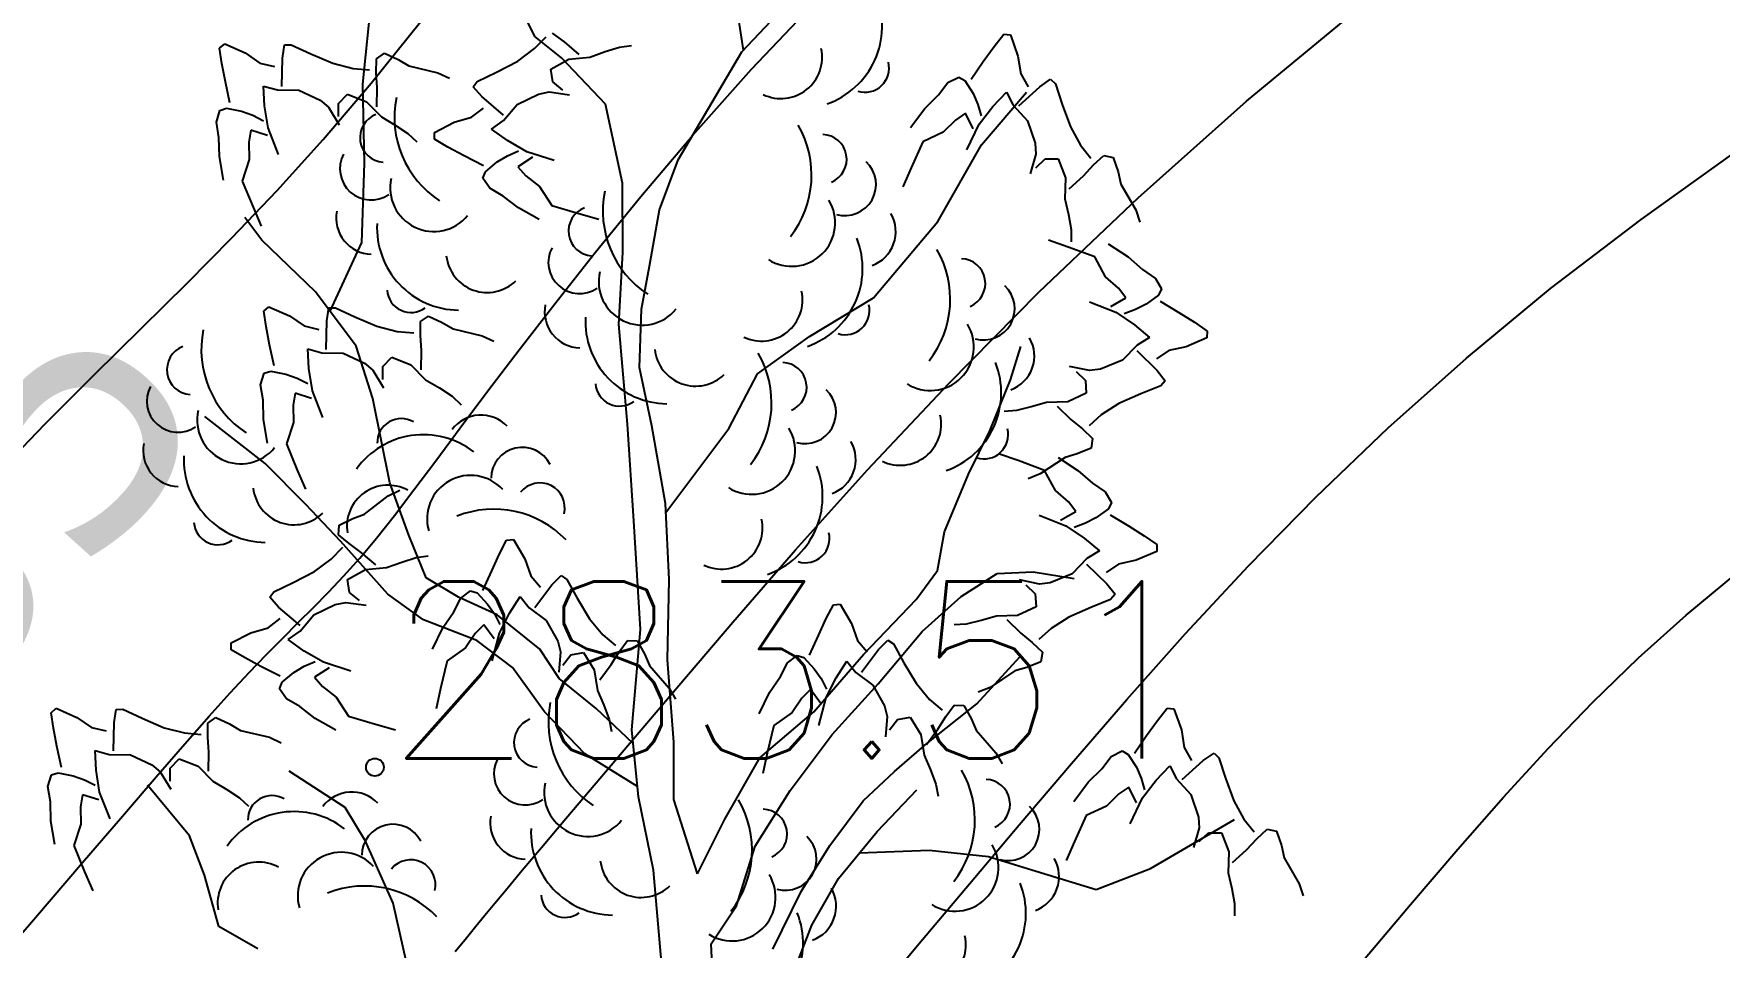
# Model space of a CAD drawing. Extents: x 524954 to 526204, y 9523489 to 9524010.
# Drawn here: x 526027.43 to 526036.96, y 9523762.14 to 9523767.31 of the extents above; entities that cross this region are included whole.
import ezdxf
from ezdxf.enums import TextEntityAlignment as Align

# ---------------------------------------------------------------- set-up
doc = ezdxf.new("R2010")
doc.units = 0
doc.header["$PDMODE"] = 33
doc.header["$PDSIZE"] = 0.1
doc.linetypes.add('ACAD_ISO12W100', pattern=[21, 12, -3, 0, -3, 0, -3])
for name, color, linetype in [('Arbre', 34, 'ACAD_ISO12W100'), ('CN_01_00', 3, 'Continuous'), ('CN_02_00', 4, 'Continuous'), ('CN_05_00', 6, 'Continuous'), ('Cotation Courbes de niveau', 7, 'Continuous'), ('TopoAlt', 3, 'Continuous'), ('TOPOJIS', 7, 'Continuous')]:
    doc.layers.add(name, color=color, linetype=linetype)
doc.styles.add('Simplex 1.0', font='Simplex.shx', dxfattribs={"width": 0.99, "height": 1})
doc.styles.add('Verdana 1.0', font='verdana.ttf', dxfattribs={"width": 0.99, "height": 1})

# ---------------------------------------------------------------- blocks, each defined once
blk = doc.blocks.new('TCPOINT M')
at = {"color": 0}
blk.add_point((0, 0), dxfattribs=at)
at = {"layer": 'TopoAlt', "style": 'Simplex 1.0', "width": 0.99}
blk.add_attdef('ALT', (0.15, 0.15), '', height=1, dxfattribs=at)
blk = doc.blocks.new('v088')
at = {"linetype": 'Continuous'}
for p, q in [((0.3448, 10.1217), (0.2693, 10.6145)), ((-1.8059, 9.9306), (-1.7492, 10.4915)), ((-0.8352, 10.1996), (-0.9911, 10.5198)), ((0.3358, 10.1122), (0.6339, 10.4293)), ((-0.8359, 10.1311), (-0.7709, 10.1978)), ((-0.6834, 10.0784), (-0.8352, 10.1996)), ((-0.6662, 10.1688), (-0.7348, 10.218)), ((1.7617, 10.1424), (1.8156, 10.2117)), ((1.8156, 10.2117), (1.8541, 10.2078)), ((1.8541, 10.2078), (1.8964, 10.0886)), ((-2.6162, 10.1323), (-2.587, 10.1577)), ((-2.6028, 10.0456), (-2.6162, 10.1323)), ((-2.587, 10.1577), (-2.4712, 10.1066)), ((-2.4712, 10.1066), (-2.3879, 10.0492)), ((-2.2608, 10.0773), (-2.2494, 10.1511)), ((-2.2494, 10.1511), (-2.2113, 10.1522)), ((-2.2113, 10.1522), (-2.101, 10.101)), ((-2.101, 10.101), (-1.977, 10.0475)), ((-1.7301, 10.0737), (-1.6848, 10.1049)), ((-1.6848, 10.1049), (-1.6075, 10.069)), ((-0.9313, 10.0604), (-0.8359, 10.1311)), ((-0.5833, 10.0982), (-0.6662, 10.1688)), ((-0.5231, 10.0829), (-0.4378, 10.1134)), ((-0.4378, 10.1134), (-0.3559, 10.1397)), ((-0.3559, 10.1397), (-0.2873, 10.1487)), ((0.1676, 9.8288), (0.3358, 10.1122)), ((1.7002, 10.0578), (1.7617, 10.1424)), ((-2.5835, 9.9428), (-2.6028, 10.0456)), ((-2.3879, 10.0492), (-2.3057, 10.0298)), ((-2.2643, 9.9167), (-2.2608, 10.0773)), ((-1.977, 10.0475), (-1.8618, 10.0181)), ((-1.8618, 10.0181), (-1.7691, 10.0099)), ((-1.7305, 9.9947), (-1.7301, 10.0737)), ((-1.6075, 10.069), (-1.5466, 10.0327)), ((-1.5466, 10.0327), (-1.3822, 9.9939)), ((-1.0512, 9.9981), (-0.9313, 10.0604)), ((-0.7431, 10.0152), (-0.6418, 10.0712)), ((-0.7336, 9.9427), (-0.7431, 10.0152)), ((-0.4354, 9.8162), (-0.6834, 10.0784)), ((-0.6418, 10.0712), (-0.5231, 10.0829)), ((1.631, 9.9578), (1.7002, 10.0578)), ((1.8964, 10.0886), (1.9118, 9.9886)), ((-2.5582, 9.8238), (-2.5835, 9.9428)), ((-2.3678, 9.9191), (-2.2883, 9.8969)), ((-2.3619, 9.8077), (-2.3678, 9.9191)), ((-1.7966, 9.483), (-1.8059, 9.9306)), ((-1.7254, 9.9105), (-1.7305, 9.9947)), ((-1.7277, 9.8016), (-1.7254, 9.9105)), ((-1.3822, 9.9939), (-1.316, 9.9632)), ((-1.1838, 9.9148), (-1.1606, 9.945)), ((-1.1339, 9.8592), (-1.1838, 9.9148)), ((-1.1606, 9.945), (-1.0512, 9.9981)), ((-0.677, 9.8958), (-0.7336, 9.9427)), ((1.4463, 9.8693), (1.5002, 9.9386)), ((1.5002, 9.9386), (1.5617, 9.9693)), ((1.5617, 9.9693), (1.5963, 9.9501)), ((1.5963, 9.9501), (1.6425, 9.877)), ((1.9002, 9.8078), (2.0195, 9.9155)), ((1.9118, 9.9886), (1.9541, 9.9155)), ((2.0195, 9.9155), (2.081, 9.9578)), ((2.081, 9.9578), (2.1079, 9.9309)), ((2.1079, 9.9309), (2.1464, 9.8155)), ((-2.2883, 9.8969), (-2.1685, 9.895)), ((-2.1685, 9.895), (-2.0471, 9.8386)), ((-2.0471, 9.8386), (-1.9997, 9.7992)), ((-1.9438, 9.7464), (-1.9432, 9.8199)), ((-1.9432, 9.8199), (-1.893, 9.873)), ((-1.893, 9.873), (-1.7856, 9.8299)), ((-1.7856, 9.8299), (-1.7015, 9.7452)), ((-1.0116, 9.755), (-1.1339, 9.8592)), ((-1.0114, 9.724), (-0.9342, 9.8156)), ((-0.9342, 9.8156), (-0.8138, 9.874)), ((-0.8138, 9.874), (-0.7533, 9.8858)), ((-0.7533, 9.8858), (-0.6387, 9.8698)), ((-0.339, 9.3704), (-0.4354, 9.8162)), ((-0.0246, 9.5014), (0.1676, 9.8288)), ((1.3694, 9.7924), (1.4463, 9.8693)), ((1.6425, 9.877), (1.6694, 9.8155)), ((1.6694, 9.8155), (1.6887, 9.7501)), ((1.6901, 9.587), (1.945, 9.8846)), ((1.7541, 9.8039), (1.831, 9.8847)), ((1.831, 9.8847), (1.8695, 9.8116)), ((2.1464, 9.8155), (2.1926, 9.6885)), ((-2.634, 9.7155), (-2.6142, 9.7814)), ((-2.6142, 9.7814), (-2.5764, 9.7933)), ((-2.5764, 9.7933), (-2.4916, 9.7768)), ((-2.4916, 9.7768), (-2.4283, 9.7541)), ((-2.4283, 9.7541), (-2.3676, 9.7232)), ((-2.3419, 9.6831), (-2.3619, 9.8077)), ((-1.9997, 9.7992), (-1.9397, 9.7002)), ((-1.7015, 9.7452), (-1.624, 9.6985)), ((-1.2895, 9.7147), (-1.1923, 9.7429)), ((-1.1923, 9.7429), (-1.1254, 9.7944)), ((-1.0789, 9.6763), (-1.0114, 9.724)), ((1.2886, 9.6847), (1.3694, 9.7924)), ((1.5425, 9.727), (1.4733, 9.6578)), ((1.6002, 9.7655), (1.5425, 9.727)), ((1.6425, 9.677), (1.6002, 9.7655)), ((1.6771, 9.7039), (1.7541, 9.8039)), ((1.8695, 9.8116), (1.9502, 9.7232)), ((1.9502, 9.7232), (1.9925, 9.5962)), ((-2.6206, 9.6288), (-2.634, 9.7155)), ((-2.6175, 9.52), (-2.6206, 9.6288)), ((-2.4395, 9.6694), (-2.4511, 9.6011)), ((-2.3461, 9.6395), (-2.4395, 9.6694)), ((-2.2831, 9.5325), (-2.3419, 9.6831)), ((-1.624, 9.6985), (-1.5519, 9.6516)), ((-1.5519, 9.6516), (-1.5015, 9.6041)), ((-1.4022, 9.6572), (-1.2895, 9.7147)), ((-1.401, 9.6186), (-1.4022, 9.6572)), ((-0.9888, 9.6106), (-1.0789, 9.6763)), ((1.4733, 9.6578), (1.3579, 9.6039)), ((1.6079, 9.5578), (1.6771, 9.7039)), ((2.1926, 9.6885), (2.2503, 9.5847)), ((-2.4511, 9.6011), (-2.4483, 9.5032)), ((-1.3254, 9.5742), (-1.401, 9.6186)), ((-1.2335, 9.5242), (-1.3254, 9.5742)), ((-0.9892, 9.5252), (-0.9269, 9.5527)), ((-0.8796, 9.5473), (-0.9888, 9.6106)), ((-0.7257, 9.4976), (-0.8796, 9.5473)), ((1.3579, 9.6039), (1.2925, 9.4577)), ((1.4442, 9.1527), (1.6901, 9.587)), ((1.9964, 9.5347), (1.9656, 9.4231)), ((1.9925, 9.5962), (1.9964, 9.5347)), ((2.2503, 9.5847), (2.308, 9.5116)), ((2.3233, 9.4731), (2.381, 9.527)), ((2.381, 9.527), (2.4349, 9.5154)), ((-2.5946, 9.3874), (-2.6175, 9.52)), ((-2.4483, 9.5032), (-2.4883, 9.3823)), ((-1.8121, 9.0349), (-1.7966, 9.483)), ((-1.1253, 9.4685), (-1.2335, 9.5242)), ((-1.1278, 9.3984), (-1.1132, 9.4352)), ((-1.1132, 9.4352), (-1.0467, 9.4905)), ((-1.0467, 9.4905), (-0.9892, 9.5252)), ((-0.8484, 9.5165), (-0.9306, 9.463)), ((-0.9306, 9.463), (-0.885, 9.4108)), ((-0.1306, 9.2193), (-0.0246, 9.5014)), ((1.2925, 9.4577), (1.2463, 9.35)), ((1.9964, 9.4577), (2.0502, 9.5077)), ((2.0502, 9.5077), (2.1233, 9.5077)), ((2.1233, 9.5077), (2.1656, 9.4)), ((2.2657, 9.4116), (2.3233, 9.4731)), ((2.4349, 9.5154), (2.4618, 9.4347)), ((2.4618, 9.4347), (2.4772, 9.3654)), ((-2.4883, 9.3823), (-2.4269, 9.2344)), ((-1.0892, 9.3413), (-1.1278, 9.3984)), ((-1.0136, 9.2969), (-1.0892, 9.3413)), ((-0.885, 9.4108), (-0.8073, 9.3511)), ((-0.8073, 9.3511), (-0.7389, 9.2437)), ((-0.337, 8.9787), (-0.339, 9.3704)), ((2.1656, 9.4), (2.1618, 9.2808)), ((2.1849, 9.3385), (2.2657, 9.4116)), ((2.4772, 9.3654), (2.5618, 9.2193)), ((-0.9273, 9.2307), (-1.0136, 9.2969)), ((-0.7389, 9.2437), (-0.5855, 9.1979)), ((2.1618, 9.2808), (2.181, 9.1923)), ((-2.3783, 9.048), (-2.4742, 9.1766)), ((-2.4269, 9.2344), (-2.3802, 9.1269)), ((-0.81, 9.1646), (-0.9273, 9.2307)), ((-0.5855, 9.1979), (-0.4727, 9.1661)), ((-0.1861, 8.901), (-0.1306, 9.2193)), ((1.08, 8.7222), (1.4442, 9.1527)), ((2.181, 9.1923), (2.1964, 9.1077)), ((2.5618, 9.2193), (2.5849, 9.15)), ((2.1964, 9.1077), (2.1964, 9.0385)), ((-2.0737, 8.7558), (-2.3783, 9.048)), ((-1.992, 8.6473), (-1.8121, 9.0349)), ((-0.3597, 8.574), (-0.337, 8.9787)), ((2.1801, 9.009), (2.0697, 9.0483)), ((2.3301, 8.953), (2.1801, 9.009)), ((2.4064, 9.0272), (2.519, 8.9533)), ((-0.2308, 8.6575), (-0.1861, 8.901)), ((2.3912, 8.8412), (2.3301, 8.953)), ((2.519, 8.9533), (2.6006, 8.8814)), ((2.6006, 8.8814), (2.6731, 8.832)), ((2.4646, 8.7765), (2.3912, 8.8412)), ((2.5067, 8.7213), (2.4646, 8.7765)), ((2.6731, 8.832), (2.7077, 8.7725)), ((2.7077, 8.7725), (2.6907, 8.7368)), ((-2.3661, 8.6466), (-2.3369, 8.6719)), ((-2.3369, 8.6719), (-2.2212, 8.6209)), ((-1.8434, 8.4497), (-2.0737, 8.7558)), ((0.7177, 8.5032), (1.08, 8.7222)), ((2.2998, 8.7005), (2.4501, 8.6406)), ((2.421, 8.6735), (2.5067, 8.7213)), ((2.6207, 8.6861), (2.5609, 8.6554)), ((2.6907, 8.7368), (2.6207, 8.6861)), ((2.7005, 8.7027), (2.8047, 8.6399)), ((-2.3527, 8.5599), (-2.3661, 8.6466)), ((-2.2212, 8.6209), (-2.1379, 8.5634)), ((-2.0143, 8.4309), (-2.0108, 8.5916)), ((-2.0108, 8.5916), (-1.9993, 8.6654)), ((-1.9993, 8.6654), (-1.9613, 8.6665)), ((-1.9613, 8.6665), (-1.8509, 8.6153)), ((-1.8509, 8.6153), (-1.7269, 8.5617)), ((-1.4805, 8.509), (-1.4801, 8.5879)), ((-1.4801, 8.5879), (-1.4347, 8.6192)), ((-1.4347, 8.6192), (-1.3575, 8.5833)), ((-1.3575, 8.5833), (-1.2966, 8.547)), ((-0.2426, 8.3277), (-0.2308, 8.6575)), ((2.4501, 8.6406), (2.5548, 8.5702)), ((2.5609, 8.6554), (2.4969, 8.632)), ((2.8047, 8.6399), (2.8931, 8.5838)), ((2.8931, 8.5838), (2.9656, 8.5345)), ((-2.3334, 8.4571), (-2.3527, 8.5599)), ((-2.1379, 8.5634), (-2.0557, 8.544)), ((-1.7269, 8.5617), (-1.6118, 8.5324)), ((-1.6118, 8.5324), (-1.519, 8.5242)), ((-1.4754, 8.4248), (-1.4805, 8.509)), ((-1.2966, 8.547), (-1.1322, 8.5082)), ((-1.1322, 8.5082), (-1.066, 8.4775)), ((-0.3105, 8.0091), (-0.3597, 8.574)), ((0.4236, 8.2918), (0.7177, 8.5032)), ((2.5548, 8.5702), (2.6402, 8.4985)), ((2.6402, 8.4985), (2.5697, 8.4555)), ((2.9641, 8.4958), (2.8478, 8.4461)), ((2.9656, 8.5345), (2.9641, 8.4958)), ((-2.3082, 8.3381), (-2.3334, 8.4571)), ((-2.1178, 8.4334), (-2.0382, 8.4112)), ((-2.1118, 8.322), (-2.1178, 8.4334)), ((-2.0382, 8.4112), (-1.9184, 8.4092)), ((-1.9184, 8.4092), (-1.7971, 8.3529)), ((-1.7501, 8.1531), (-1.8434, 8.4497)), ((-1.6931, 8.3341), (-1.643, 8.3873)), ((-1.643, 8.3873), (-1.5356, 8.3441)), ((-1.4776, 8.3159), (-1.4754, 8.4248)), ((1.8546, 8.2596), (1.9129, 8.4473)), ((2.5697, 8.4555), (2.4865, 8.3693)), ((2.5678, 8.4245), (2.6828, 8.3123)), ((2.749, 8.4244), (2.6787, 8.3776)), ((2.8478, 8.4461), (2.749, 8.4244)), ((-2.384, 8.2298), (-2.3641, 8.2956)), ((-2.3641, 8.2956), (-2.3264, 8.3076)), ((-2.3264, 8.3076), (-2.2415, 8.291)), ((-2.2415, 8.291), (-2.1783, 8.2684)), ((-2.0919, 8.1974), (-2.1118, 8.322)), ((-1.7971, 8.3529), (-1.7497, 8.3134)), ((-1.7497, 8.3134), (-1.6897, 8.2145)), ((-1.6937, 8.2606), (-1.6931, 8.3341)), ((-1.5356, 8.3441), (-1.4515, 8.2595)), ((-0.1735, 7.9995), (-0.2426, 8.3277)), ((0.2621, 7.9837), (0.4236, 8.2918)), ((2.3013, 8.3113), (2.188, 8.335)), ((2.2245, 8.3065), (2.2778, 8.2559)), ((2.3625, 8.3191), (2.3013, 8.3113)), ((2.4865, 8.3693), (2.3625, 8.3191)), ((2.6828, 8.3123), (2.7289, 8.2536)), ((-2.3706, 8.1431), (-2.384, 8.2298)), ((-2.1783, 8.2684), (-2.1175, 8.2375)), ((-2.0331, 8.0467), (-2.0919, 8.1974)), ((-1.4515, 8.2595), (-1.374, 8.2128)), ((-1.374, 8.2128), (-1.3019, 8.1659)), ((1.7363, 7.971), (1.8546, 8.2596)), ((2.2778, 8.2559), (2.2824, 8.183)), ((2.7037, 8.225), (2.591, 8.1793)), ((2.7289, 8.2536), (2.7037, 8.225)), ((-2.3674, 8.0343), (-2.3706, 8.1431)), ((-2.1895, 8.1837), (-2.2011, 8.1153)), ((-2.2011, 8.1153), (-2.1982, 8.0174)), ((-2.0961, 8.1537), (-2.1895, 8.1837)), ((-1.6531, 7.6763), (-1.7501, 8.1531)), ((-1.3019, 8.1659), (-1.2515, 8.1184)), ((1.9713, 8.1055), (1.8878, 8.0848)), ((2.0584, 8.1303), (1.9713, 8.1055)), ((2.1776, 8.1339), (2.0584, 8.1303)), ((2.1174, 8.1109), (2.1954, 8.0349)), ((2.2824, 8.183), (2.1776, 8.1339)), ((2.4672, 8.1253), (2.3672, 8.0611)), ((2.591, 8.1793), (2.4672, 8.1253)), ((-2.3581, 7.786), (-2.6995, 8.0525)), ((-2.3445, 7.9016), (-2.3674, 8.0343)), ((-2.1982, 8.0174), (-2.2383, 7.8966)), ((-0.2742, 7.4626), (-0.3105, 8.0091)), ((1.8878, 8.0848), (1.8187, 8.0804)), ((2.1954, 8.0349), (2.2605, 7.9811)), ((2.3672, 8.0611), (2.2979, 7.9989)), ((-0.0959, 7.5596), (-0.1735, 7.9995)), ((-0.0934, 7.5087), (0.2621, 7.9837)), ((1.617, 7.726), (1.7363, 7.971)), ((2.2605, 7.9811), (2.3179, 7.927)), ((2.3179, 7.927), (2.3098, 7.8725)), ((-2.2383, 7.8966), (-2.1768, 7.7487)), ((1.8965, 7.8022), (1.7861, 7.8414)), ((2.1627, 7.8208), (2.0222, 7.7271)), ((2.1227, 7.8203), (2.2353, 7.7465)), ((2.2308, 7.8405), (2.1627, 7.8208)), ((2.3098, 7.8725), (2.2308, 7.8405)), ((-2.1294, 7.5544), (-2.3581, 7.786)), ((-2.1768, 7.7487), (-2.1302, 7.6412)), ((1.4808, 7.3998), (1.617, 7.726)), ((2.0465, 7.7461), (1.8965, 7.8022)), ((2.0222, 7.7271), (1.9545, 7.6997)), ((2.1075, 7.6343), (2.0465, 7.7461)), ((2.2353, 7.7465), (2.3169, 7.6746)), ((-1.6632, 7.6026), (-1.5976, 7.6345)), ((-1.5474, 7.38), (-1.6531, 7.6763)), ((2.1809, 7.5696), (2.1075, 7.6343)), ((2.3169, 7.6746), (2.3894, 7.6252)), ((2.3894, 7.6252), (2.424, 7.5657)), ((-1.9323, 7.3471), (-2.1294, 7.5544)), ((-1.7972, 7.4997), (-1.6632, 7.6026)), ((-0.0745, 7.1309), (-0.0959, 7.5596)), ((2.223, 7.5144), (2.1809, 7.5696)), ((2.407, 7.5299), (2.337, 7.4793)), ((2.424, 7.5657), (2.407, 7.5299)), ((-1.9448, 7.3833), (-1.9404, 7.4382)), ((-1.9404, 7.4382), (-1.8638, 7.4754)), ((-1.8638, 7.4754), (-1.7972, 7.4997)), ((-0.2365, 6.8477), (-0.2742, 7.4626)), ((2.0162, 7.4937), (2.1664, 7.4338)), ((2.1373, 7.4666), (2.223, 7.5144)), ((2.1664, 7.4338), (2.2711, 7.3633)), ((2.2772, 7.4485), (2.2132, 7.4252)), ((2.337, 7.4793), (2.2772, 7.4485)), ((2.4169, 7.4959), (2.521, 7.4331)), ((2.521, 7.4331), (2.6094, 7.377)), ((-1.8839, 7.3331), (-1.9448, 7.3833)), ((-1.6648, 7.048), (-1.9323, 7.3471)), ((-1.4491, 7.1395), (-1.5474, 7.38)), ((-1.0336, 7.2746), (-0.9936, 7.3527)), ((-0.9936, 7.3527), (-0.9551, 7.3561)), ((-0.9551, 7.3561), (-0.8913, 7.2468)), ((1.4418, 7.1813), (1.4808, 7.3998)), ((2.2711, 7.3633), (2.3565, 7.2916)), ((2.6094, 7.377), (2.6819, 7.3276)), ((-2.0805, 7.1754), (-1.985, 7.2461)), ((-1.985, 7.2461), (-1.9201, 7.3129)), ((-1.8154, 7.2839), (-1.8839, 7.3331)), ((-1.7325, 7.2133), (-1.8154, 7.2839)), ((-1.587, 7.2285), (-1.5051, 7.2548)), ((-1.5051, 7.2548), (-1.4365, 7.2638)), ((-1.0783, 7.18), (-1.0336, 7.2746)), ((-0.8913, 7.2468), (-0.8575, 7.1514)), ((2.286, 7.2486), (2.2028, 7.1624)), ((2.3565, 7.2916), (2.286, 7.2486)), ((2.6805, 7.289), (2.5641, 7.2392)), ((2.6819, 7.3276), (2.6805, 7.289)), ((-2.2004, 7.1132), (-2.0805, 7.1754)), ((-1.8923, 7.1303), (-1.791, 7.1862)), ((-1.791, 7.1862), (-1.6722, 7.1979)), ((-1.6722, 7.1979), (-1.587, 7.2285)), ((-1.1277, 7.0688), (-1.0783, 7.18)), ((-0.8575, 7.1514), (-0.8023, 7.0875)), ((-0.7381, 7.0997), (-0.6855, 7.1528)), ((-0.6855, 7.1528), (-0.654, 7.1313)), ((1.3209, 7.0171), (1.4418, 7.1813)), ((1.5755, 7.0348), (1.778, 7.1634)), ((1.778, 7.1634), (1.983, 7.1739)), ((1.983, 7.1739), (2.2139, 7.1352)), ((2.2028, 7.1624), (2.0788, 7.1122)), ((2.2841, 7.2177), (2.3991, 7.1055)), ((2.4653, 7.2176), (2.395, 7.1707)), ((2.5641, 7.2392), (2.4653, 7.2176)), ((-2.333, 7.0298), (-2.3098, 7.06)), ((-2.3098, 7.06), (-2.2004, 7.1132)), ((-1.8828, 7.0578), (-1.8923, 7.1303)), ((-1.8262, 7.0109), (-1.8828, 7.0578)), ((-1.2665, 7.0314), (-1.4491, 7.1395)), ((-1.2526, 7.0255), (-1.1978, 7.0672)), ((-1.1978, 7.0672), (-1.1602, 7.0548)), ((-1.1602, 7.0548), (-1.1012, 6.9916)), ((-0.8351, 6.9716), (-0.7381, 7.0997)), ((-0.654, 7.1313), (-0.5947, 7.0251)), ((-0.0837, 6.6768), (-0.0745, 7.1309)), ((2.0176, 7.1045), (1.9044, 7.1282)), ((1.9408, 7.0996), (1.9941, 7.049)), ((2.0788, 7.1122), (2.0176, 7.1045)), ((2.3991, 7.1055), (2.4452, 7.0467)), ((-2.283, 6.9743), (-2.333, 7.0298)), ((-2.1607, 6.8701), (-2.283, 6.9743)), ((-2.0833, 6.9307), (-1.963, 6.9891)), ((-1.963, 6.9891), (-1.9025, 7.0009)), ((-1.9025, 7.0009), (-1.7879, 6.9849)), ((-1.4628, 6.9029), (-1.6648, 7.048)), ((-1.2925, 6.9474), (-1.2526, 7.0255)), ((-1.0467, 6.9303), (-1.2665, 7.0314)), ((-1.1012, 6.9916), (-1.0633, 6.9361)), ((-0.978, 6.9406), (-0.9175, 7.0343)), ((-0.9175, 7.0343), (-0.8661, 6.9697)), ((-0.8661, 6.9697), (-0.7702, 6.8978)), ((-0.5947, 7.0251), (-0.5257, 6.909)), ((0.8128, 6.9092), (0.8527, 6.9872)), ((0.8527, 6.9872), (0.8913, 6.9906)), ((0.8913, 6.9906), (0.9551, 6.8814)), ((1.0227, 6.7061), (1.3209, 7.0171)), ((1.3557, 6.8374), (1.5755, 7.0348)), ((1.9988, 6.9761), (1.8939, 6.9271)), ((1.9941, 7.049), (1.9988, 6.9761)), ((2.3073, 6.9725), (2.1835, 6.9184)), ((2.4201, 7.0181), (2.3073, 6.9725)), ((2.4452, 7.0467), (2.4201, 7.0181)), ((-2.3415, 6.858), (-2.2745, 6.9095)), ((-2.1606, 6.8391), (-2.0833, 6.9307)), ((-1.1618, 6.7848), (-1.4628, 6.9029)), ((-1.3538, 6.8575), (-1.2925, 6.9474)), ((-1.122, 6.8741), (-1.1715, 6.8255)), ((-1.0639, 6.7951), (-1.122, 6.8741)), ((-1.0633, 6.9361), (-1.0322, 6.8755)), ((-0.8063, 6.7363), (-1.0467, 6.9303)), ((-1.0349, 6.828), (-0.978, 6.9406)), ((-0.7702, 6.8978), (-0.705, 6.781)), ((-0.5257, 6.909), (-0.4496, 6.8178)), ((0.7681, 6.8145), (0.8128, 6.9092)), ((0.9551, 6.8814), (0.9888, 6.786)), ((1.6041, 6.8779), (1.535, 6.8736)), ((1.6876, 6.8986), (1.6041, 6.8779)), ((1.7747, 6.9234), (1.6876, 6.8986)), ((1.8939, 6.9271), (1.7747, 6.9234)), ((1.8337, 6.904), (1.9118, 6.828)), ((2.1835, 6.9184), (2.0835, 6.8543)), ((-2.5514, 6.7723), (-2.4387, 6.8298)), ((-2.5502, 6.7337), (-2.5514, 6.7723)), ((-2.4387, 6.8298), (-2.3415, 6.858)), ((-2.228, 6.7914), (-2.1606, 6.8391)), ((-2.1379, 6.7256), (-2.228, 6.7914)), ((-1.413, 6.7366), (-1.3538, 6.8575)), ((-1.1715, 6.8255), (-1.2266, 6.7446)), ((-0.9597, 6.6336), (-1.1618, 6.7848)), ((-1.0757, 6.6715), (-1.0349, 6.828)), ((-0.705, 6.781), (-0.6897, 6.7213)), ((-0.4496, 6.8178), (-0.3793, 6.7567)), ((-0.357, 6.7218), (-0.3104, 6.7855)), ((-0.3104, 6.7855), (-0.2553, 6.7842)), ((-0.2869, 6.2807), (-0.2365, 6.8477)), ((-0.2553, 6.7842), (-0.2138, 6.7099)), ((0.7187, 6.7034), (0.7681, 6.8145)), ((0.9888, 6.786), (1.0441, 6.7221)), ((1.107, 6.54), (1.3557, 6.8374)), ((1.1083, 6.7343), (1.1609, 6.7873)), ((1.1609, 6.7873), (1.1923, 6.7659)), ((1.1923, 6.7659), (1.2517, 6.6597)), ((1.9118, 6.828), (1.9768, 6.7743)), ((1.9768, 6.7743), (2.0342, 6.7201)), ((2.0835, 6.8543), (2.0142, 6.7921)), ((-2.4746, 6.6893), (-2.5502, 6.7337)), ((-2.3827, 6.6392), (-2.4746, 6.6893)), ((-2.0288, 6.6624), (-2.1379, 6.7256)), ((-1.3299, 6.6702), (-1.3669, 6.5144)), ((-1.2266, 6.7446), (-1.3299, 6.6702)), ((-0.6972, 6.5707), (-0.8063, 6.7363)), ((-0.6897, 6.7213), (-0.6991, 6.6059)), ((-0.6753, 6.6457), (-0.6318, 6.7049)), ((-0.6318, 6.7049), (-0.56, 6.7185)), ((-0.56, 6.7185), (-0.4983, 6.6206)), ((-0.4022, 6.6506), (-0.357, 6.7218)), ((-0.2138, 6.7099), (-0.1857, 6.6447)), ((-0.0491, 6.2111), (-0.0837, 6.6768)), ((0.5938, 6.6601), (0.6485, 6.7018)), ((0.6485, 6.7018), (0.6861, 6.6893)), ((0.6861, 6.6893), (0.7451, 6.6262)), ((0.7433, 6.3831), (1.0227, 6.7061)), ((0.8684, 6.5752), (0.9289, 6.6689)), ((0.9289, 6.6689), (0.9803, 6.6043)), ((1.0112, 6.6062), (1.1083, 6.7343)), ((1.6628, 6.4272), (1.906, 6.6935)), ((2.0342, 6.7201), (2.0261, 6.6656)), ((-2.2745, 6.5836), (-2.3827, 6.6392)), ((-2.2624, 6.5503), (-2.1959, 6.6055)), ((-2.1959, 6.6055), (-2.1384, 6.6402)), ((-2.1384, 6.6402), (-2.076, 6.6678)), ((-1.9976, 6.6315), (-2.0798, 6.5781)), ((-2.0798, 6.5781), (-2.0342, 6.5259)), ((-1.8748, 6.6127), (-2.0288, 6.6624)), ((-0.7803, 6.3824), (-0.9597, 6.6336)), ((-0.4983, 6.6206), (-0.4798, 6.5027)), ((-0.4679, 6.5637), (-0.4022, 6.6506)), ((-0.1857, 6.6447), (-0.0753, 6.5169)), ((0.4926, 6.4921), (0.5538, 6.582)), ((0.5538, 6.582), (0.5938, 6.6601)), ((0.7451, 6.6262), (0.7831, 6.5707)), ((0.8114, 6.4626), (0.8684, 6.5752)), ((0.9803, 6.6043), (1.0762, 6.5324)), ((1.2517, 6.6597), (1.3207, 6.5436)), ((1.879, 6.6139), (1.7385, 6.5203)), ((1.9472, 6.6337), (1.879, 6.6139)), ((2.0261, 6.6656), (1.9472, 6.6337)), ((-2.2769, 6.5134), (-2.2624, 6.5503)), ((-2.2384, 6.4564), (-2.2769, 6.5134)), ((-2.0342, 6.5259), (-1.9565, 6.4662)), ((-1.3669, 6.5144), (-1.3922, 6.3999)), ((-0.4884, 6.4009), (-0.6972, 6.5707)), ((-0.4798, 6.5027), (-0.4444, 6.4194)), ((-0.0753, 6.5169), (-0.0397, 6.4532)), ((0.4333, 6.3712), (0.4926, 6.4921)), ((0.7244, 6.5087), (0.6749, 6.4601)), ((0.7824, 6.4297), (0.7244, 6.5087)), ((0.7831, 6.5707), (0.8142, 6.5101)), ((0.8455, 6.2546), (1.107, 6.54)), ((1.0762, 6.5324), (1.1414, 6.4156)), ((1.3207, 6.5436), (1.3968, 6.4523)), ((1.7385, 6.5203), (1.6708, 6.4929)), ((-3.5682, 6.3771), (-3.539, 6.4025)), ((-3.539, 6.4025), (-3.4232, 6.3514)), ((-3.2129, 6.3221), (-3.2014, 6.3959)), ((-3.2014, 6.3959), (-3.1633, 6.397)), ((-3.1633, 6.397), (-3.053, 6.3458)), ((-2.1628, 6.412), (-2.2384, 6.4564)), ((-2.0765, 6.3457), (-2.1628, 6.412)), ((-1.9565, 6.4662), (-1.8881, 6.3588)), ((-0.2789, 6.2036), (-0.4884, 6.4009)), ((-0.4444, 6.4194), (-0.4135, 6.3391)), ((0.4379, 6.1217), (0.7433, 6.3831)), ((0.6749, 6.4601), (0.6198, 6.3792)), ((0.7707, 6.306), (0.8114, 6.4626)), ((1.1414, 6.4156), (1.1567, 6.3559)), ((1.3814, 6.2037), (1.6628, 6.4272)), ((1.3968, 6.4523), (1.4671, 6.3913)), ((1.4894, 6.3564), (1.536, 6.4201)), ((1.536, 6.4201), (1.5911, 6.4188)), ((1.5911, 6.4188), (1.6326, 6.3444)), ((2.6849, 6.3343), (2.7388, 6.4036)), ((2.7388, 6.4036), (2.7772, 6.3997)), ((2.7772, 6.3997), (2.8196, 6.2805)), ((-3.5548, 6.2904), (-3.5682, 6.3771)), ((-3.5355, 6.1876), (-3.5548, 6.2904)), ((-3.4232, 6.3514), (-3.3399, 6.2939)), ((-3.3399, 6.2939), (-3.2577, 6.2746)), ((-3.2164, 6.1615), (-3.2129, 6.3221)), ((-3.053, 6.3458), (-2.929, 6.2922)), ((-2.929, 6.2922), (-2.8139, 6.2629)), ((-2.6826, 6.2395), (-2.6821, 6.3185)), ((-2.6821, 6.3185), (-2.6368, 6.3497)), ((-2.6368, 6.3497), (-2.5596, 6.3138)), ((-2.5596, 6.3138), (-2.4986, 6.2775)), ((-1.9592, 6.2797), (-2.0765, 6.3457)), ((-1.8881, 6.3588), (-1.7347, 6.313)), ((-1.7347, 6.313), (-1.6219, 6.2812)), ((-0.5514, 6.1446), (-0.7803, 6.3824)), ((-0.4135, 6.3391), (-0.4006, 6.2711)), ((0.5164, 6.3047), (0.4795, 6.1489)), ((0.6198, 6.3792), (0.5164, 6.3047)), ((1.1567, 6.3559), (1.1472, 6.2405)), ((1.171, 6.2803), (1.2146, 6.3394)), ((1.2146, 6.3394), (1.2864, 6.3531)), ((1.2864, 6.3531), (1.3481, 6.2552)), ((1.4442, 6.2852), (1.4894, 6.3564)), ((1.6326, 6.3444), (1.6606, 6.2793)), ((2.6234, 6.2497), (2.6849, 6.3343)), ((-2.8139, 6.2629), (-2.7211, 6.2547)), ((-2.6774, 6.1553), (-2.6826, 6.2395)), ((-2.4986, 6.2775), (-2.3343, 6.2387)), ((-2.3343, 6.2387), (-2.2681, 6.208)), ((-0.2479, 5.9022), (-0.2869, 6.2807)), ((-0.0486, 5.8877), (-0.0491, 6.2111)), ((0.6096, 5.9388), (0.8455, 6.2546)), ((1.1982, 6.0444), (1.3814, 6.2037)), ((1.3481, 6.2552), (1.3665, 6.1373)), ((1.3784, 6.1983), (1.4442, 6.2852)), ((1.6606, 6.2793), (1.771, 6.1515)), ((2.5541, 6.1497), (2.6234, 6.2497)), ((2.8196, 6.2805), (2.8349, 6.1805)), ((-3.5103, 6.0686), (-3.5355, 6.1876)), ((-3.3198, 6.1639), (-3.2403, 6.1417)), ((-3.3139, 6.0525), (-3.3198, 6.1639)), ((-3.2403, 6.1417), (-3.1205, 6.1398)), ((-3.1205, 6.1398), (-2.9991, 6.0834)), ((-2.8952, 6.0647), (-2.845, 6.1178)), ((-2.845, 6.1178), (-2.7377, 6.0747)), ((-2.6797, 6.0464), (-2.6774, 6.1553)), ((-0.2539, 5.9607), (-0.5514, 6.1446)), ((0.2399, 5.7756), (0.4379, 6.1217)), ((0.4795, 6.1489), (0.4542, 6.0345)), ((1.3665, 6.1373), (1.4019, 6.054)), ((1.771, 6.1515), (1.8066, 6.0878)), ((2.3695, 6.0612), (2.4234, 6.1305)), ((2.4234, 6.1305), (2.4849, 6.1612)), ((2.4849, 6.1612), (2.5195, 6.142)), ((2.5195, 6.142), (2.5657, 6.0689)), ((2.8234, 5.9997), (2.9427, 6.1074)), ((2.8349, 6.1805), (2.8773, 6.1074)), ((2.9427, 6.1074), (3.0042, 6.1497)), ((3.0042, 6.1497), (3.0311, 6.1228)), ((3.0311, 6.1228), (3.0696, 6.0074)), ((-3.5861, 5.9603), (-3.5662, 6.0262)), ((-3.5662, 6.0262), (-3.5284, 6.0381)), ((-3.5284, 6.0381), (-3.4436, 6.0215)), ((-3.4436, 6.0215), (-3.3804, 5.9989)), ((-3.294, 5.9279), (-3.3139, 6.0525)), ((-2.9991, 6.0834), (-2.9517, 6.044)), ((-2.9517, 6.044), (-2.8917, 5.945)), ((-2.8958, 5.9912), (-2.8952, 6.0647)), ((-2.7377, 6.0747), (-2.6536, 5.99)), ((-1.9071, 5.8427), (-2.2223, 6.0475)), ((1.0213, 5.879), (1.1982, 6.0444)), ((1.4019, 6.054), (1.4328, 5.9737)), ((2.2926, 5.9843), (2.3695, 6.0612)), ((2.5657, 6.0689), (2.5926, 6.0074)), ((2.5926, 6.0074), (2.6118, 5.942)), ((2.6772, 5.9958), (2.7542, 6.0766)), ((2.7542, 6.0766), (2.7926, 6.0035)), ((2.7926, 6.0035), (2.8734, 5.9151)), ((3.0696, 6.0074), (3.1158, 5.8804)), ((-3.5727, 5.8736), (-3.5861, 5.9603)), ((-3.3915, 5.9142), (-3.4031, 5.8459)), ((-3.2981, 5.8843), (-3.3915, 5.9142)), ((-3.3804, 5.9989), (-3.3196, 5.968)), ((-3.2352, 5.7773), (-3.294, 5.9279)), ((-2.7868, 5.6812), (-3.0229, 5.9686)), ((-2.6536, 5.99), (-2.576, 5.9433)), ((-2.576, 5.9433), (-2.5039, 5.8964)), ((0.4109, 5.6237), (0.6096, 5.9388)), ((1.0995, 5.7065), (1.3247, 5.9413)), ((1.4328, 5.9737), (1.4458, 5.9057)), ((2.2118, 5.8766), (2.2926, 5.9843)), ((2.4657, 5.9189), (2.3964, 5.8497)), ((2.5234, 5.9574), (2.4657, 5.9189)), ((2.5657, 5.8689), (2.5234, 5.9574)), ((2.6003, 5.8958), (2.6772, 5.9958)), ((2.8734, 5.9151), (2.9157, 5.7881)), ((-3.5695, 5.7648), (-3.5727, 5.8736)), ((-3.4031, 5.8459), (-3.4003, 5.748)), ((-2.5039, 5.8964), (-2.4536, 5.8489)), ((-1.7911, 5.6523), (-1.9071, 5.8427)), ((-0.1646, 5.4873), (-0.2479, 5.9022)), ((0.0846, 5.4676), (-0.0486, 5.8877)), ((0.8338, 5.6263), (1.0213, 5.879)), ((2.3964, 5.8497), (2.281, 5.7958)), ((2.5311, 5.7497), (2.6003, 5.8958)), ((3.1158, 5.8804), (3.1734, 5.7766)), ((-3.5466, 5.6322), (-3.5695, 5.7648)), ((-3.4003, 5.748), (-3.4403, 5.6271)), ((0.0846, 5.4676), (0.2399, 5.7756)), ((2.281, 5.7958), (2.2156, 5.6496)), ((2.6462, 5.4963), (3.1193, 5.7735)), ((2.9196, 5.7266), (2.8888, 5.615)), ((2.9157, 5.7881), (2.9196, 5.7266)), ((3.1734, 5.7766), (3.2311, 5.7035)), ((3.2465, 5.665), (3.3042, 5.7189)), ((3.3042, 5.7189), (3.3581, 5.7073)), ((-3.4403, 5.6271), (-3.3789, 5.4792)), ((-2.7013, 5.4591), (-2.7868, 5.6812)), ((-1.6346, 5.3011), (-1.7911, 5.6523)), ((0.3061, 5.2857), (0.4109, 5.6237)), ((0.6713, 5.3679), (0.8338, 5.6263)), ((0.8812, 5.4407), (1.0995, 5.7065)), ((2.2156, 5.6496), (2.1695, 5.5419)), ((2.9196, 5.6496), (2.9734, 5.6996)), ((2.9734, 5.6996), (3.0465, 5.6996)), ((3.0465, 5.6996), (3.0888, 5.5919)), ((3.1888, 5.6035), (3.2465, 5.665)), ((3.3581, 5.7073), (3.385, 5.6266)), ((3.385, 5.6266), (3.4004, 5.5573)), ((1.0006, 5.5861), (1.394, 5.6007)), ((1.394, 5.6007), (1.7306, 5.5642)), ((1.7306, 5.5642), (1.9997, 5.4827)), ((3.0888, 5.5919), (3.085, 5.4727)), ((3.1081, 5.5304), (3.1888, 5.6035)), ((3.4004, 5.5573), (3.485, 5.4112)), ((-3.3789, 5.4792), (-3.3323, 5.3717)), ((-2.6206, 5.1685), (-2.7013, 5.4591)), ((-0.1073, 4.8293), (-0.1646, 5.4873)), ((0.7312, 5.1764), (0.8812, 5.4407)), ((1.9997, 5.4827), (2.3377, 5.3779)), ((2.3377, 5.3779), (2.6462, 5.4963)), ((3.085, 5.4727), (3.1042, 5.3842)), ((0.5102, 5.0412), (0.6713, 5.3679)), ((3.1042, 5.3842), (3.1196, 5.2996)), ((3.485, 5.4112), (3.5081, 5.3419)), ((-1.5592, 4.9668), (-1.6346, 5.3011)), ((0.1613, 5.0712), (0.3061, 5.2857)), ((3.1196, 5.2996), (3.1196, 5.2304)), ((-2.4003, 5.0425), (-2.6206, 5.1685)), ((0.6191, 4.888), (0.7312, 5.1764)), ((0.1717, 4.8724), (0.1613, 5.0712))]:
    blk.add_line(p, q, dxfattribs=at)
for centre, major_axis, start_param, end_param in [((0.6623, 10.2582), (-0.3298, 0.3298), 2.69514, 4.302022), ((0.5573, 10.0804), (0.1641, 0.1641), 3.478918, 5.717341), ((1.0314, 10.0206), (0.0964, 0.0964), 3.62262, 5.745019), ((-1.0632, 9.7428), (0.3995, 0.3995), 2.158504, 3.344219), ((-1.6825, 9.6282), (-0.099, 0.099), -0.421529, 2.292047), ((0.1648, 9.4153), (0.3995, 0.3995), 4.836335, 6.022049), ((0.7881, 9.5054), (-0.099, 0.099), 2.746913, 5.46049), ((-1.7599, 9.4514), (-0.1246, 0.1246), 0.293965, 2.957824), ((0.9181, 9.3628), (0.1246, 0.1246), 3.651933, 6.315792), ((-1.4053, 9.3432), (0.1741, 0.1741), 2.133893, 4.816631), ((0.1148, 9.2139), (-0.3995, 0.3995), 0.587708, 1.773422), ((0.617, 9.1466), (-0.1741, 0.1741), 1.793126, 4.475865), ((-1.7527, 9.1724), (-0.1445, 0.1445), 0.590553, 2.325666), ((-0.5045, 9.0993), (0.099, 0.099), 1.149268, 3.862844), ((1.0008, 9.0963), (-0.1445, 0.1445), 2.713295, 4.448408), ((-1.2605, 9.1191), (0.3298, 0.3298), 2.307735, 3.914618), ((0.5518, 8.8878), (-0.3298, 0.3298), 2.69514, 4.302022), ((-1.1039, 8.9843), (0.1641, 0.1641), 2.463212, 4.701636), ((-0.5819, 8.9225), (0.1246, 0.1246), 1.864761, 4.52862), ((0.9486, 8.7133), (-0.3995, 0.3995), 3.265538, 4.451253), ((-0.2273, 8.8143), (0.1741, 0.1741), 2.133893, 4.816631), ((1.5719, 8.8034), (0.099, 0.099), 4.31771, 7.031286), ((-1.5338, 8.7756), (0.0964, 0.0964), 2.435534, 4.557933), ((1.7019, 8.6608), (0.1246, 0.1246), 3.651933, 6.315792), ((-0.5746, 8.6435), (0.1445, 0.1445), 2.161349, 3.896462), ((0.4467, 8.71), (-0.1641, 0.1641), 1.908121, 4.146545), ((0.9208, 8.6502), (0.0964, 0.0964), 3.62262, 5.745019), ((-0.0825, 8.5902), (0.3298, 0.3298), 2.307735, 3.914618), ((-2.1547, 8.4302), (0.3995, 0.3995), 2.158504, 3.344219), ((1.4008, 8.4446), (0.1741, 0.1741), 3.363922, 6.046661), ((1.7845, 8.3943), (-0.1445, 0.1445), 2.713295, 4.448408), ((-2.774, 8.3155), (-0.099, 0.099), -0.421529, 2.292047), ((0.0741, 8.4554), (0.1641, 0.1641), 2.463212, 4.701636), ((-0.0612, 8.1267), (-0.3995, 0.3995), 3.265538, 4.451253), ((0.5622, 8.2168), (0.099, 0.099), 4.31771, 7.031286), ((1.3355, 8.1858), (-0.3298, 0.3298), 2.69514, 4.302022), ((-2.8514, 8.1388), (-0.1246, 0.1246), 0.293965, 2.957824), ((-0.3558, 8.2467), (0.0964, 0.0964), 2.435534, 4.557933), ((0.6922, 8.0742), (-0.1246, 0.1246), 2.081137, 4.744996), ((-2.4968, 8.0306), (0.1741, 0.1741), 2.133893, 4.816631), ((-1.5891, 7.9031), (0.0964, 0.0964), 0.254619, 2.377018), ((-1.1385, 7.8551), (-0.1445, 0.1445), 4.692823, 6.427936), ((1.2305, 8.008), (0.1641, 0.1641), 3.478918, 5.717341), ((-1.4642, 7.4823), (0.3298, 0.3298), 0.12682, 1.733702), ((0.391, 7.858), (0.1741, 0.1741), 3.363922, 6.046661), ((0.7748, 7.8077), (-0.1445, 0.1445), 2.713295, 4.448408), ((1.7045, 7.9482), (-0.0964, 0.0964), 2.051824, 4.174223), ((-2.8441, 7.8598), (-0.1445, 0.1445), 0.590553, 2.325666), ((-2.352, 7.8064), (0.3298, 0.3298), 2.307735, 3.914618), ((-0.9057, 7.7012), (0.1246, 0.1246), 5.967031, 8.63089), ((-1.1975, 7.4726), (-0.1741, 0.1741), 4.665366, 7.348105), ((0.3258, 7.5992), (0.3298, 0.3298), 4.265936, 5.872819), ((-2.1954, 7.6717), (0.1641, 0.1641), 2.463212, 4.701636), ((-1.6643, 7.4312), (-0.1641, 0.1641), -1.288499, 0.949924), ((-0.8052, 7.5365), (-0.099, 0.099), 3.680741, 6.394318), ((-1.0661, 6.9632), (-0.3995, 0.3995), 4.689978, 5.875693), ((-2.6253, 7.463), (0.0964, 0.0964), 2.435534, 4.557933), ((0.2207, 7.4214), (0.1641, 0.1641), 3.478918, 5.717341), ((0.6948, 7.3616), (-0.0964, 0.0964), 2.051824, 4.174223), ((-0.1929, 6.3242), (-0.3995, 0.3995), 0.587708, 1.773422), ((-0.8122, 6.2095), (-0.099, 0.099), -0.421529, 2.292047), ((-0.8896, 6.0328), (0.1246, 0.1246), 1.864761, 4.52862), ((1.088, 5.7707), (-0.3995, 0.3995), 3.265538, 4.451253), ((-2.32, 5.773), (0.0964, 0.0964), 0.254619, 2.377018), ((-1.8693, 5.7251), (0.1445, 0.1445), 6.263619, 7.998733), ((-0.535, 5.9246), (0.1741, 0.1741), 2.133893, 4.816631), ((1.7113, 5.8608), (0.099, 0.099), 4.31771, 7.031286), ((-2.1951, 5.3523), (0.3298, 0.3298), 0.12682, 1.733702), ((-0.1718, 5.6024), (0.3995, 0.3995), 4.836335, 6.022049), ((0.4516, 5.6925), (0.099, 0.099), 4.31771, 7.031286), ((1.8413, 5.7182), (-0.1246, 0.1246), 2.081137, 4.744996), ((-1.6366, 5.5711), (-0.1246, 0.1246), 4.396235, 7.060094), ((-0.8824, 5.7538), (-0.1445, 0.1445), 0.590553, 2.325666), ((-0.3902, 5.7004), (0.3298, 0.3298), 2.307735, 3.914618), ((0.5816, 5.5499), (0.1246, 0.1246), 3.651933, 6.315792), ((1.5402, 5.502), (0.1741, 0.1741), 3.363922, 6.046661), ((-2.3952, 5.3012), (-0.1641, 0.1641), -1.288499, 0.949924), ((-1.9284, 5.3425), (0.1741, 0.1741), 6.236163, 8.918901), ((-1.536, 5.4064), (0.099, 0.099), 5.251538, 7.965114), ((-0.2336, 5.5657), (-0.1641, 0.1641), 0.892416, 3.130839), ((1.924, 5.4517), (-0.1445, 0.1445), 2.713295, 4.448408), ((-1.7969, 4.8332), (0.3995, 0.3995), 6.260774, 7.446489), ((0.2804, 5.3337), (0.1741, 0.1741), 3.363922, 6.046661), ((-0.6635, 5.357), (0.0964, 0.0964), 2.435534, 4.557933), ((0.6642, 5.2834), (-0.1445, 0.1445), 2.713295, 4.448408), ((1.4749, 5.2432), (0.3298, 0.3298), 4.265936, 5.872819), ((0.2152, 5.0749), (-0.3298, 0.3298), 2.69514, 4.302022), ((1.3699, 5.0654), (-0.1641, 0.1641), 1.908121, 4.146545)]:
    blk.add_ellipse(centre, major_axis=major_axis, ratio=1, start_param=start_param, end_param=end_param, dxfattribs=at)

msp = doc.modelspace()

# ---------------------------------------------------------------- linework, layer by layer
at = {"layer": 'CN_01_00', "flags": 128}
for points, elevation in [([(526029.811, 9523762.1214), (526029.8758, 9523762.1992), (526029.929, 9523762.2639), (526029.9797, 9523762.3258), (526030.0363, 9523762.3945), (526030.1048, 9523762.4771), (526030.1908, 9523762.5799), (526030.2997, 9523762.7095), (526030.4371, 9523762.8724), (526030.6084, 9523763.0749), (526030.8191, 9523763.3235), (526031.0748, 9523763.6247), (526031.3799, 9523763.9826), (526031.7358, 9523764.3917), (526032.1426, 9523764.844), (526032.6006, 9523765.3316), (526033.1101, 9523765.8466), (526033.6713, 9523766.3811), (526034.2846, 9523766.9273), (526034.9501, 9523767.4771), (526035.6652, 9523768.023), (526036.4147, 9523768.5589), (526037.1806, 9523769.0787)], 283), ([(526034.9245, 9523762.0476), (526035.2101, 9523762.3858), (526035.479, 9523762.7), (526035.7367, 9523762.9933), (526035.9888, 9523763.269), (526036.2411, 9523763.5302), (526036.499, 9523763.7801), (526036.7683, 9523764.0218), (526037.0544, 9523764.2585)], 281)]:
    msp.add_lwpolyline(points, dxfattribs=dict(at, elevation=elevation))
at = {"layer": 'CN_02_00', "flags": 128}
for points, elevation in [([(526027.1265, 9523761.9512), (526027.4386, 9523762.3137), (526027.7048, 9523762.6236), (526027.9307, 9523762.8865), (526028.1217, 9523763.1082), (526028.2833, 9523763.2945), (526028.421, 9523763.4511), (526028.5401, 9523763.5837), (526028.6462, 9523763.6982), (526028.7442, 9523763.7999), (526028.8364, 9523763.8926), (526028.9245, 9523763.9798), (526029.0104, 9523764.0652), (526029.0958, 9523764.152), (526029.1824, 9523764.244), (526029.2721, 9523764.3445), (526029.3666, 9523764.457), (526029.4678, 9523764.5849), (526029.5785, 9523764.7301), (526029.7016, 9523764.8947), (526029.8399, 9523765.0803), (526029.9963, 9523765.2888), (526030.1737, 9523765.5222), (526030.3751, 9523765.7822), (526030.6033, 9523766.0706), (526030.8614, 9523766.3888), (526031.1541, 9523766.7351), (526031.4858, 9523767.1076), (526031.8615, 9523767.504)], 284), ([(526032.2019, 9523761.8897), (526032.4527, 9523762.188), (526032.7188, 9523762.5038), (526032.9996, 9523762.8361), (526033.295, 9523763.1842), (526033.6074, 9523763.5458), (526033.9396, 9523763.9187), (526034.2947, 9523764.3003), (526034.6756, 9523764.6884), (526035.0852, 9523765.0806), (526035.5264, 9523765.4745), (526036.0023, 9523765.8678), (526036.5137, 9523766.2583), (526037.0537, 9523766.6444)], 282)]:
    msp.add_lwpolyline(points, dxfattribs=dict(at, elevation=elevation))
at = {"layer": 'CN_05_00', "elevation": 285, "flags": 128}
msp.add_lwpolyline([(526027.1947, 9523764.7916), (526027.4925, 9523765.1006), (526027.7721, 9523765.3816), (526028.0383, 9523765.6443), (526028.296, 9523765.8987), (526028.55, 9523766.1545), (526028.805, 9523766.4216), (526029.0659, 9523766.7098), (526029.3375, 9523767.029), (526029.6226, 9523767.3851)], dxfattribs=at)

# ---------------------------------------------------------------- block references
at = {"layer": 'Arbre'}
msp.add_blockref('v088', (526031.096, 9523757.093), dxfattribs=at)
at = {"layer": 'TOPOJIS'}
ref = msp.add_blockref('TCPOINT M', (526029.3575, 9523763.1624, 283.51), dxfattribs=at)
ref.add_attrib('ALT', '283.51', (526029.4075, 9523763.2124, 283.51), dxfattribs={"layer": 'TopoAlt', "height": 1, "style": 'Simplex 1.0', "width": 0.99})

# ---------------------------------------------------------------- texts
at = {"layer": 'Cotation Courbes de niveau', "style": 'Verdana 1.0', "width": 0.99}
msp.add_text('285', height=1.5, rotation=48.00073, dxfattribs=at).set_placement((526026.6827, 9523764.2334, 285), align=Align.MIDDLE_CENTER)

doc.saveas('drawing.dxf')
